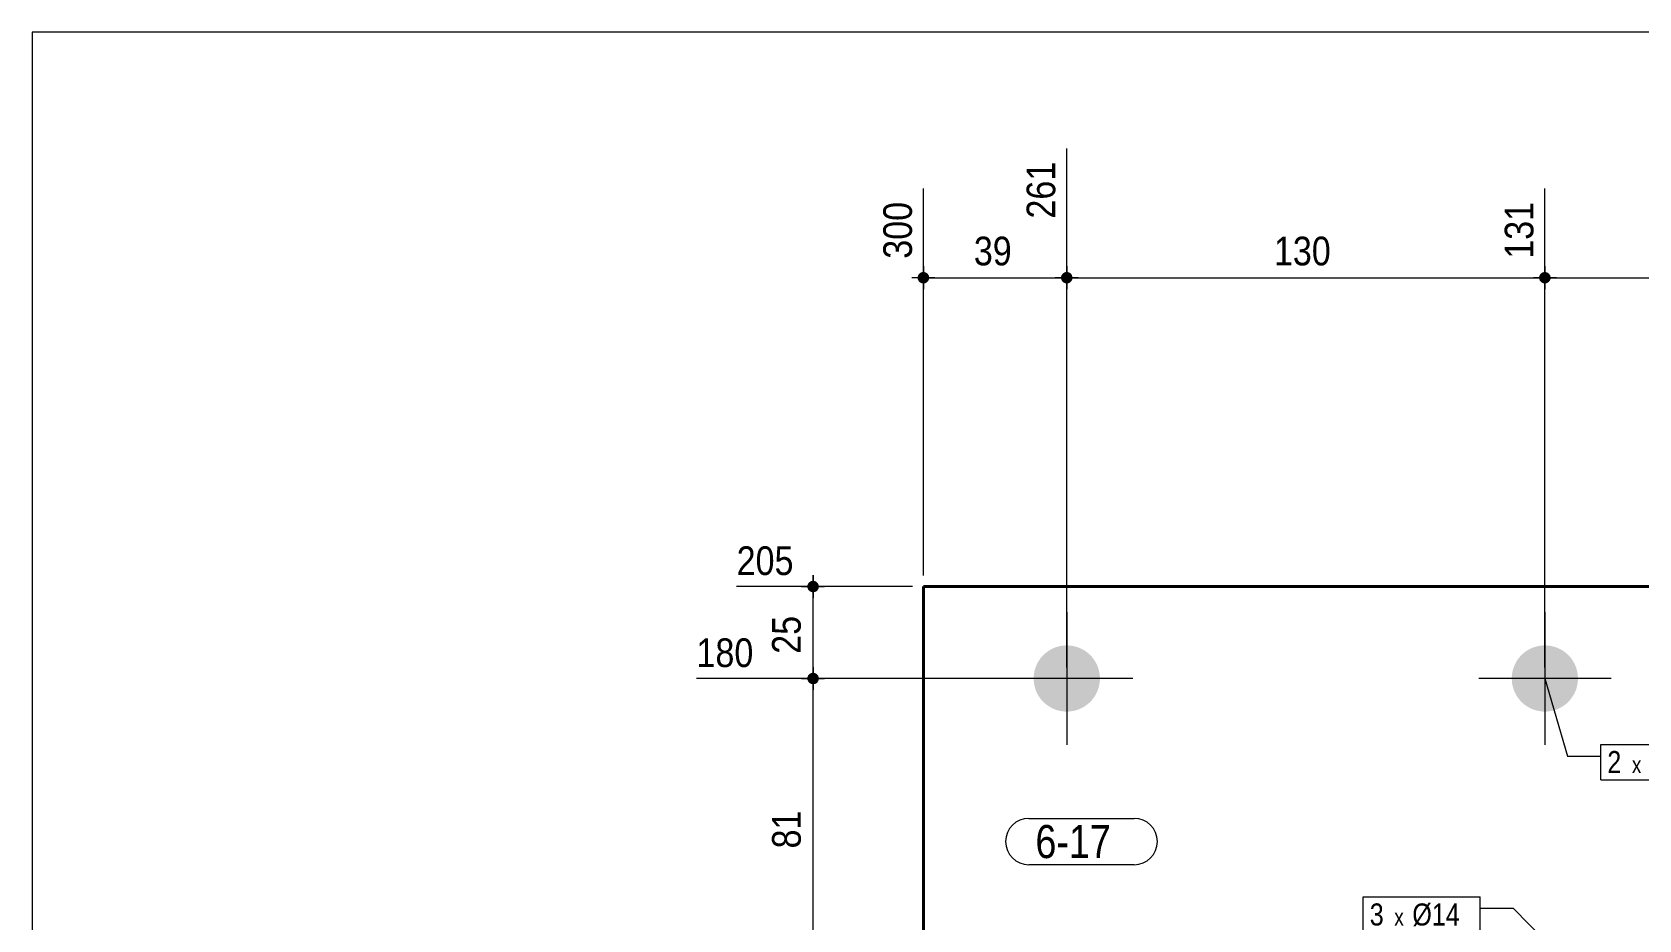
# Model space of a CAD drawing. Header units: millimetres. Extents: x 2 to 287, y 5 to 195.
# Drawn here: x 5 to 150.6, y 114.5 to 195 of the extents above; entities that cross this region are included whole.
import ezdxf

# ---------------------------------------------------------------- set-up
doc = ezdxf.new("R2010")
doc.units = ezdxf.units.MM
for name, color, linetype, lineweight in [('Boulon', 7, 'Continuous', 0), ('Cotation', 7, 'Continuous', 0), ('Désignation boulon', 3, 'Continuous', 0), ('Feuille dessin', 5, 'Continuous', 0), ('Piece', 2, 'Continuous', 0), ('Repère pièce', 3, 'Continuous', 0)]:
    doc.layers.add(name, color=color, linetype=linetype, lineweight=lineweight)
doc.styles.add('ARIAL', font='ARIAL.TTF')
doc.styles.add('COMIC_SANS_MS', font='COMIC.TTF')

# ---------------------------------------------------------------- blocks, each defined once
blk = doc.blocks.new('*A3')
at = {"layer": 'Boulon'}
for points in [[(98.86, 139.41), (98.93, 139.41), (99, 139.4), (99.08, 139.4), (99.15, 139.39), (99.22, 139.38), (99.3, 139.37), (99.37, 139.35), (99.44, 139.34), (99.51, 139.32), (99.58, 139.3), (99.65, 139.28), (99.72, 139.26), (99.79, 139.24), (99.86, 139.21), (99.93, 139.18), (100, 139.16), (100.07, 139.12), (100.13, 139.09), (100.2, 139.06), (100.26, 139.02), (100.33, 138.99), (100.39, 138.95), (100.45, 138.91), (100.51, 138.87), (100.57, 138.82), (100.63, 138.78), (100.69, 138.73), (100.74, 138.68), (100.8, 138.64), (100.85, 138.59), (100.91, 138.53), (100.96, 138.48), (101.01, 138.43), (101.06, 138.37), (101.1, 138.32), (101.15, 138.26), (101.19, 138.2), (101.24, 138.14), (101.28, 138.08), (101.32, 138.02), (101.36, 137.95), (101.39, 137.89), (101.43, 137.83), (101.46, 137.76), (101.5, 137.7), (101.53, 137.63), (101.56, 137.56), (101.58, 137.49), (101.61, 137.42), (101.63, 137.35), (101.65, 137.28), (101.68, 137.21), (101.69, 137.14), (101.71, 137.07), (101.73, 137), (101.74, 136.93), (101.75, 136.85), (101.76, 136.78), (101.77, 136.71), (101.78, 136.63), (101.78, 136.56), (101.78, 136.49), (101.78, 136.41), (101.78, 136.34), (101.78, 136.27), (101.78, 136.19), (101.77, 136.12), (101.76, 136.05), (101.75, 135.97), (101.74, 135.9), (101.73, 135.83), (101.71, 135.76), (101.69, 135.68), (101.68, 135.61), (101.65, 135.54), (101.63, 135.47), (101.61, 135.4), (101.58, 135.33), (101.56, 135.26), (101.53, 135.2), (101.5, 135.13), (101.46, 135.06), (101.43, 135), (101.39, 134.93), (101.36, 134.87), (101.32, 134.81), (101.28, 134.75), (101.24, 134.69), (101.19, 134.63), (101.15, 134.57), (101.1, 134.51), (101.06, 134.45), (101.01, 134.4), (100.96, 134.34), (100.91, 134.29), (100.85, 134.24), (100.8, 134.19), (100.74, 134.14), (100.69, 134.09), (100.63, 134.05), (100.57, 134), (100.51, 133.96), (100.45, 133.92), (100.39, 133.88), (100.33, 133.84), (100.26, 133.8), (100.2, 133.77), (100.13, 133.73), (100.07, 133.7), (100, 133.67), (99.93, 133.64), (99.86, 133.61), (99.79, 133.59), (99.72, 133.56), (99.65, 133.54), (99.58, 133.52), (99.51, 133.5), (99.44, 133.49), (99.37, 133.47), (99.3, 133.46), (99.22, 133.45), (99.15, 133.44), (99.08, 133.43), (99, 133.42), (98.93, 133.42), (98.86, 133.41), (98.78, 133.41), (98.71, 133.41), (98.64, 133.42), (98.56, 133.42), (98.49, 133.43), (98.42, 133.44), (98.34, 133.45), (98.27, 133.46), (98.2, 133.47), (98.13, 133.49), (98.05, 133.5), (97.98, 133.52), (97.91, 133.54), (97.84, 133.56), (97.77, 133.59), (97.7, 133.61), (97.64, 133.64), (97.57, 133.67), (97.5, 133.7), (97.43, 133.73), (97.37, 133.77), (97.31, 133.8), (97.24, 133.84), (97.18, 133.88), (97.12, 133.92), (97.06, 133.96), (97, 134), (96.94, 134.05), (96.88, 134.09), (96.82, 134.14), (96.77, 134.19), (96.72, 134.24), (96.66, 134.29), (96.61, 134.34), (96.56, 134.4), (96.51, 134.45), (96.46, 134.51), (96.42, 134.57), (96.37, 134.63), (96.33, 134.69), (96.29, 134.75), (96.25, 134.81), (96.21, 134.87), (96.17, 134.93), (96.14, 135), (96.1, 135.06), (96.07, 135.13), (96.04, 135.2), (96.01, 135.26), (95.98, 135.33), (95.96, 135.4), (95.94, 135.47), (95.91, 135.54), (95.89, 135.61), (95.87, 135.68), (95.86, 135.76), (95.84, 135.83), (95.83, 135.9), (95.82, 135.97), (95.81, 136.05), (95.8, 136.12), (95.79, 136.19), (95.79, 136.27), (95.78, 136.34), (95.78, 136.41), (95.78, 136.49), (95.79, 136.56), (95.79, 136.63), (95.8, 136.71), (95.81, 136.78), (95.82, 136.85), (95.83, 136.93), (95.84, 137), (95.86, 137.07), (95.87, 137.14), (95.89, 137.21), (95.91, 137.28), (95.94, 137.35), (95.96, 137.42), (95.98, 137.49), (96.01, 137.56), (96.04, 137.63), (96.07, 137.7), (96.1, 137.76), (96.14, 137.83), (96.17, 137.89), (96.21, 137.95), (96.25, 138.02), (96.29, 138.08), (96.33, 138.14), (96.37, 138.2), (96.42, 138.26), (96.46, 138.32), (96.51, 138.37), (96.56, 138.43), (96.61, 138.48), (96.66, 138.53), (96.72, 138.59), (96.77, 138.64), (96.82, 138.68), (96.88, 138.73), (96.94, 138.78), (97, 138.82), (97.06, 138.87), (97.12, 138.91), (97.18, 138.95), (97.24, 138.99), (97.31, 139.02), (97.37, 139.06), (97.43, 139.09), (97.5, 139.12), (97.57, 139.16), (97.64, 139.18), (97.7, 139.21), (97.77, 139.24), (97.84, 139.26), (97.91, 139.28), (97.98, 139.3), (98.05, 139.32), (98.13, 139.34), (98.2, 139.35), (98.27, 139.37), (98.34, 139.38), (98.42, 139.39), (98.49, 139.4), (98.56, 139.4), (98.64, 139.41), (98.71, 139.41), (98.78, 139.41)], [(142.19, 139.41), (142.26, 139.41), (142.34, 139.4), (142.41, 139.4), (142.48, 139.39), (142.56, 139.38), (142.63, 139.37), (142.7, 139.35), (142.77, 139.34), (142.85, 139.32), (142.92, 139.3), (142.99, 139.28), (143.06, 139.26), (143.13, 139.24), (143.2, 139.21), (143.27, 139.18), (143.33, 139.16), (143.4, 139.12), (143.47, 139.09), (143.53, 139.06), (143.6, 139.02), (143.66, 138.99), (143.72, 138.95), (143.78, 138.91), (143.84, 138.87), (143.9, 138.82), (143.96, 138.78), (144.02, 138.73), (144.08, 138.68), (144.13, 138.64), (144.19, 138.59), (144.24, 138.53), (144.29, 138.48), (144.34, 138.43), (144.39, 138.37), (144.44, 138.32), (144.48, 138.26), (144.53, 138.2), (144.57, 138.14), (144.61, 138.08), (144.65, 138.02), (144.69, 137.95), (144.73, 137.89), (144.76, 137.83), (144.8, 137.76), (144.83, 137.7), (144.86, 137.63), (144.89, 137.56), (144.92, 137.49), (144.94, 137.42), (144.97, 137.35), (144.99, 137.28), (145.01, 137.21), (145.03, 137.14), (145.04, 137.07), (145.06, 137), (145.07, 136.93), (145.08, 136.85), (145.09, 136.78), (145.1, 136.71), (145.11, 136.63), (145.11, 136.56), (145.12, 136.49), (145.12, 136.41), (145.12, 136.34), (145.11, 136.27), (145.11, 136.19), (145.1, 136.12), (145.09, 136.05), (145.08, 135.97), (145.07, 135.9), (145.06, 135.83), (145.04, 135.76), (145.03, 135.68), (145.01, 135.61), (144.99, 135.54), (144.97, 135.47), (144.94, 135.4), (144.92, 135.33), (144.89, 135.26), (144.86, 135.2), (144.83, 135.13), (144.8, 135.06), (144.76, 135), (144.73, 134.93), (144.69, 134.87), (144.65, 134.81), (144.61, 134.75), (144.57, 134.69), (144.53, 134.63), (144.48, 134.57), (144.44, 134.51), (144.39, 134.45), (144.34, 134.4), (144.29, 134.34), (144.24, 134.29), (144.19, 134.24), (144.13, 134.19), (144.08, 134.14), (144.02, 134.09), (143.96, 134.05), (143.9, 134), (143.84, 133.96), (143.78, 133.92), (143.72, 133.88), (143.66, 133.84), (143.6, 133.8), (143.53, 133.77), (143.47, 133.73), (143.4, 133.7), (143.33, 133.67), (143.27, 133.64), (143.2, 133.61), (143.13, 133.59), (143.06, 133.56), (142.99, 133.54), (142.92, 133.52), (142.85, 133.5), (142.77, 133.49), (142.7, 133.47), (142.63, 133.46), (142.56, 133.45), (142.48, 133.44), (142.41, 133.43), (142.34, 133.42), (142.26, 133.42), (142.19, 133.41), (142.12, 133.41), (142.04, 133.41), (141.97, 133.42), (141.9, 133.42), (141.82, 133.43), (141.75, 133.44), (141.68, 133.45), (141.6, 133.46), (141.53, 133.47), (141.46, 133.49), (141.39, 133.5), (141.32, 133.52), (141.25, 133.54), (141.18, 133.56), (141.11, 133.59), (141.04, 133.61), (140.97, 133.64), (140.9, 133.67), (140.83, 133.7), (140.77, 133.73), (140.7, 133.77), (140.64, 133.8), (140.57, 133.84), (140.51, 133.88), (140.45, 133.92), (140.39, 133.96), (140.33, 134), (140.27, 134.05), (140.21, 134.09), (140.16, 134.14), (140.1, 134.19), (140.05, 134.24), (140, 134.29), (139.94, 134.34), (139.89, 134.4), (139.85, 134.45), (139.8, 134.51), (139.75, 134.57), (139.71, 134.63), (139.66, 134.69), (139.62, 134.75), (139.58, 134.81), (139.54, 134.87), (139.51, 134.93), (139.47, 135), (139.44, 135.06), (139.41, 135.13), (139.37, 135.2), (139.35, 135.26), (139.32, 135.33), (139.29, 135.4), (139.27, 135.47), (139.25, 135.54), (139.23, 135.61), (139.21, 135.68), (139.19, 135.76), (139.17, 135.83), (139.16, 135.9), (139.15, 135.97), (139.14, 136.05), (139.13, 136.12), (139.13, 136.19), (139.12, 136.27), (139.12, 136.34), (139.12, 136.41), (139.12, 136.49), (139.12, 136.56), (139.13, 136.63), (139.13, 136.71), (139.14, 136.78), (139.15, 136.85), (139.16, 136.93), (139.17, 137), (139.19, 137.07), (139.21, 137.14), (139.23, 137.21), (139.25, 137.28), (139.27, 137.35), (139.29, 137.42), (139.32, 137.49), (139.35, 137.56), (139.37, 137.63), (139.41, 137.7), (139.44, 137.76), (139.47, 137.83), (139.51, 137.89), (139.54, 137.95), (139.58, 138.02), (139.62, 138.08), (139.66, 138.14), (139.71, 138.2), (139.75, 138.26), (139.8, 138.32), (139.85, 138.37), (139.89, 138.43), (139.94, 138.48), (140, 138.53), (140.05, 138.59), (140.1, 138.64), (140.16, 138.68), (140.21, 138.73), (140.27, 138.78), (140.33, 138.82), (140.39, 138.87), (140.45, 138.91), (140.51, 138.95), (140.57, 138.99), (140.64, 139.02), (140.7, 139.06), (140.77, 139.09), (140.83, 139.12), (140.9, 139.16), (140.97, 139.18), (141.04, 139.21), (141.11, 139.24), (141.18, 139.26), (141.25, 139.28), (141.32, 139.3), (141.39, 139.32), (141.46, 139.34), (141.53, 139.35), (141.6, 139.37), (141.68, 139.38), (141.75, 139.39), (141.82, 139.4), (141.9, 139.4), (141.97, 139.41), (142.04, 139.41), (142.12, 139.41)]]:
    blk.add_hatch(color=256, dxfattribs=at).paths.add_polyline_path(points, flags=17)
at = {"layer": 'Boulon', "linetype": 'Continuous', "lineweight": 0}
for p, q in [((98.78, 142.41), (98.78, 130.41)), ((142.12, 142.41), (142.12, 130.41)), ((104.78, 136.41), (92.78, 136.41)), ((148.12, 136.41), (136.12, 136.41))]:
    blk.add_line(p, q, dxfattribs=at)
blk = doc.blocks.new('*A4')
at = {"layer": 'Piece', "color": 2, "linetype": 'Continuous', "lineweight": 40}
for p, q in [((155.815652, 144.745906), (85.786853, 144.745906)), ((85.797066, 76.412573), (85.786853, 144.745906)), ((185.807493, 114.745906), (155.815652, 144.745906)), ((185.797066, 76.412573), (185.807493, 114.745906)), ((185.797066, 76.412573), (85.797066, 76.412573))]:
    blk.add_line(p, q, dxfattribs=at)
blk = doc.blocks.new('*A5')
at = {"layer": 'Feuille dessin', "linetype": 'Continuous', "lineweight": 0}
for p, q in [((282, 195), (5, 195)), ((5, 195), (5, 5))]:
    blk.add_line(p, q, dxfattribs=at)
blk = doc.blocks.new('*A18')
at = {"layer": 'Cotation'}
for points in [[(75.76, 135.89), (75.74, 135.9), (75.71, 135.9), (75.69, 135.9), (75.66, 135.91), (75.64, 135.91), (75.61, 135.92), (75.59, 135.93), (75.56, 135.94), (75.54, 135.95), (75.52, 135.97), (75.5, 135.98), (75.48, 135.99), (75.46, 136.01), (75.44, 136.03), (75.42, 136.04), (75.4, 136.06), (75.38, 136.08), (75.37, 136.1), (75.35, 136.12), (75.34, 136.15), (75.33, 136.17), (75.32, 136.19), (75.31, 136.21), (75.3, 136.24), (75.29, 136.26), (75.28, 136.29), (75.28, 136.31), (75.27, 136.34), (75.27, 136.36), (75.27, 136.39), (75.27, 136.41), (75.27, 136.44), (75.27, 136.46), (75.27, 136.49), (75.28, 136.51), (75.28, 136.54), (75.29, 136.56), (75.3, 136.59), (75.31, 136.61), (75.32, 136.63), (75.33, 136.66), (75.34, 136.68), (75.35, 136.7), (75.37, 136.72), (75.38, 136.74), (75.4, 136.76), (75.42, 136.78), (75.44, 136.8), (75.46, 136.81), (75.48, 136.83), (75.5, 136.84), (75.52, 136.86), (75.54, 136.87), (75.56, 136.88), (75.59, 136.89), (75.61, 136.9), (75.64, 136.91), (75.66, 136.92), (75.69, 136.92), (75.71, 136.93), (75.74, 136.93), (75.76, 136.93), (75.79, 136.93), (75.81, 136.93), (75.84, 136.93), (75.86, 136.93), (75.89, 136.92), (75.91, 136.92), (75.94, 136.91), (75.96, 136.9), (75.99, 136.89), (76.01, 136.88), (76.03, 136.87), (76.05, 136.86), (76.08, 136.84), (76.1, 136.83), (76.12, 136.81), (76.14, 136.8), (76.15, 136.78), (76.17, 136.76), (76.19, 136.74), (76.2, 136.72), (76.22, 136.7), (76.23, 136.68), (76.25, 136.66), (76.26, 136.63), (76.27, 136.61), (76.28, 136.59), (76.28, 136.56), (76.29, 136.54), (76.3, 136.51), (76.3, 136.49), (76.3, 136.46), (76.31, 136.44), (76.31, 136.41), (76.31, 136.39), (76.3, 136.36), (76.3, 136.34), (76.3, 136.31), (76.29, 136.29), (76.28, 136.26), (76.28, 136.24), (76.27, 136.21), (76.26, 136.19), (76.25, 136.17), (76.23, 136.15), (76.22, 136.12), (76.2, 136.1), (76.19, 136.08), (76.17, 136.06), (76.15, 136.04), (76.14, 136.03), (76.12, 136.01), (76.1, 135.99), (76.08, 135.98), (76.05, 135.97), (76.03, 135.95), (76.01, 135.94), (75.99, 135.93), (75.96, 135.92), (75.94, 135.91), (75.91, 135.91), (75.89, 135.9), (75.86, 135.9), (75.84, 135.9), (75.81, 135.89), (75.79, 135.89)], [(75.76, 108.94), (75.74, 108.94), (75.71, 108.95), (75.69, 108.95), (75.66, 108.96), (75.64, 108.96), (75.61, 108.97), (75.59, 108.98), (75.56, 108.99), (75.54, 109), (75.52, 109.02), (75.5, 109.03), (75.48, 109.04), (75.46, 109.06), (75.44, 109.08), (75.42, 109.09), (75.4, 109.11), (75.38, 109.13), (75.37, 109.15), (75.35, 109.17), (75.34, 109.19), (75.33, 109.22), (75.32, 109.24), (75.31, 109.26), (75.3, 109.29), (75.29, 109.31), (75.28, 109.34), (75.28, 109.36), (75.27, 109.39), (75.27, 109.41), (75.27, 109.44), (75.27, 109.46), (75.27, 109.49), (75.27, 109.51), (75.27, 109.54), (75.28, 109.56), (75.28, 109.59), (75.29, 109.61), (75.3, 109.64), (75.31, 109.66), (75.32, 109.68), (75.33, 109.71), (75.34, 109.73), (75.35, 109.75), (75.37, 109.77), (75.38, 109.79), (75.4, 109.81), (75.42, 109.83), (75.44, 109.85), (75.46, 109.86), (75.48, 109.88), (75.5, 109.89), (75.52, 109.91), (75.54, 109.92), (75.56, 109.93), (75.59, 109.94), (75.61, 109.95), (75.64, 109.96), (75.66, 109.97), (75.69, 109.97), (75.71, 109.98), (75.74, 109.98), (75.76, 109.98), (75.79, 109.98), (75.81, 109.98), (75.84, 109.98), (75.86, 109.98), (75.89, 109.97), (75.91, 109.97), (75.94, 109.96), (75.96, 109.95), (75.99, 109.94), (76.01, 109.93), (76.03, 109.92), (76.05, 109.91), (76.08, 109.89), (76.1, 109.88), (76.12, 109.86), (76.14, 109.85), (76.15, 109.83), (76.17, 109.81), (76.19, 109.79), (76.2, 109.77), (76.22, 109.75), (76.23, 109.73), (76.25, 109.71), (76.26, 109.68), (76.27, 109.66), (76.28, 109.64), (76.28, 109.61), (76.29, 109.59), (76.3, 109.56), (76.3, 109.54), (76.3, 109.51), (76.31, 109.49), (76.31, 109.46), (76.31, 109.44), (76.3, 109.41), (76.3, 109.39), (76.3, 109.36), (76.29, 109.34), (76.28, 109.31), (76.28, 109.29), (76.27, 109.26), (76.26, 109.24), (76.25, 109.22), (76.23, 109.19), (76.22, 109.17), (76.2, 109.15), (76.19, 109.13), (76.17, 109.11), (76.15, 109.09), (76.14, 109.08), (76.12, 109.06), (76.1, 109.04), (76.08, 109.03), (76.05, 109.02), (76.03, 109), (76.01, 108.99), (75.99, 108.98), (75.96, 108.97), (75.94, 108.96), (75.91, 108.96), (75.89, 108.95), (75.86, 108.95), (75.84, 108.94), (75.81, 108.94), (75.79, 108.94)]]:
    blk.add_hatch(color=256, dxfattribs=at).paths.add_polyline_path(points, flags=17)
at = {"layer": 'Cotation', "linetype": 'Continuous', "lineweight": 0}
for p, q in [((75.79, 137.45), (75.79, 135.37)), ((75.79, 136.41), (75.79, 137.45)), ((97.78, 136.41), (65.22, 136.41)), ((74.75, 136.41), (76.83, 136.41)), ((75.79, 109.46), (75.79, 136.41)), ((144.28, 109.46), (70.79, 109.46)), ((74.75, 109.46), (76.83, 109.46)), ((75.79, 110.5), (75.79, 108.42)), ((75.79, 109.46), (75.79, 108.42))]:
    blk.add_line(p, q, dxfattribs=at)
at = {"layer": 'Cotation'}
for p in [(75.79, 136.41), (75.79, 109.46)]:
    blk.add_point(p, dxfattribs=at)
at = {"layer": 'Cotation', "style": 'ARIAL', "width": 0.85}
blk.add_text('180', height=2.6, dxfattribs=at).set_placement((65.22, 137.45))
blk.add_text('81', height=2.6, rotation=90.0002, dxfattribs=at).set_placement((74.67, 121.01))
blk = doc.blocks.new('*A19')
at = {"layer": 'Cotation'}
for points in [[(75.76, 144.23), (75.74, 144.23), (75.71, 144.23), (75.69, 144.24), (75.66, 144.24), (75.64, 144.25), (75.61, 144.26), (75.59, 144.27), (75.56, 144.28), (75.54, 144.29), (75.52, 144.3), (75.5, 144.31), (75.48, 144.33), (75.46, 144.34), (75.44, 144.36), (75.42, 144.38), (75.4, 144.4), (75.38, 144.42), (75.37, 144.44), (75.35, 144.46), (75.34, 144.48), (75.33, 144.5), (75.32, 144.52), (75.31, 144.55), (75.3, 144.57), (75.29, 144.59), (75.28, 144.62), (75.28, 144.64), (75.27, 144.67), (75.27, 144.69), (75.27, 144.72), (75.27, 144.75), (75.27, 144.77), (75.27, 144.8), (75.27, 144.82), (75.28, 144.85), (75.28, 144.87), (75.29, 144.9), (75.3, 144.92), (75.31, 144.94), (75.32, 144.97), (75.33, 144.99), (75.34, 145.01), (75.35, 145.03), (75.37, 145.06), (75.38, 145.08), (75.4, 145.1), (75.42, 145.11), (75.44, 145.13), (75.46, 145.15), (75.48, 145.16), (75.5, 145.18), (75.52, 145.19), (75.54, 145.2), (75.56, 145.22), (75.59, 145.23), (75.61, 145.24), (75.64, 145.24), (75.66, 145.25), (75.69, 145.26), (75.71, 145.26), (75.74, 145.26), (75.76, 145.27), (75.79, 145.27), (75.81, 145.27), (75.84, 145.26), (75.86, 145.26), (75.89, 145.26), (75.91, 145.25), (75.94, 145.24), (75.96, 145.24), (75.99, 145.23), (76.01, 145.22), (76.03, 145.2), (76.05, 145.19), (76.08, 145.18), (76.1, 145.16), (76.12, 145.15), (76.14, 145.13), (76.15, 145.11), (76.17, 145.1), (76.19, 145.08), (76.2, 145.06), (76.22, 145.03), (76.23, 145.01), (76.25, 144.99), (76.26, 144.97), (76.27, 144.94), (76.28, 144.92), (76.28, 144.9), (76.29, 144.87), (76.3, 144.85), (76.3, 144.82), (76.3, 144.8), (76.31, 144.77), (76.31, 144.75), (76.31, 144.72), (76.3, 144.69), (76.3, 144.67), (76.3, 144.64), (76.29, 144.62), (76.28, 144.59), (76.28, 144.57), (76.27, 144.55), (76.26, 144.52), (76.25, 144.5), (76.23, 144.48), (76.22, 144.46), (76.2, 144.44), (76.19, 144.42), (76.17, 144.4), (76.15, 144.38), (76.14, 144.36), (76.12, 144.34), (76.1, 144.33), (76.08, 144.31), (76.05, 144.3), (76.03, 144.29), (76.01, 144.28), (75.99, 144.27), (75.96, 144.26), (75.94, 144.25), (75.91, 144.24), (75.89, 144.24), (75.86, 144.23), (75.84, 144.23), (75.81, 144.23), (75.79, 144.23)], [(75.76, 135.89), (75.74, 135.9), (75.71, 135.9), (75.69, 135.9), (75.66, 135.91), (75.64, 135.91), (75.61, 135.92), (75.59, 135.93), (75.56, 135.94), (75.54, 135.95), (75.52, 135.97), (75.5, 135.98), (75.48, 135.99), (75.46, 136.01), (75.44, 136.03), (75.42, 136.04), (75.4, 136.06), (75.38, 136.08), (75.37, 136.1), (75.35, 136.12), (75.34, 136.15), (75.33, 136.17), (75.32, 136.19), (75.31, 136.21), (75.3, 136.24), (75.29, 136.26), (75.28, 136.29), (75.28, 136.31), (75.27, 136.34), (75.27, 136.36), (75.27, 136.39), (75.27, 136.41), (75.27, 136.44), (75.27, 136.46), (75.27, 136.49), (75.28, 136.51), (75.28, 136.54), (75.29, 136.56), (75.3, 136.59), (75.31, 136.61), (75.32, 136.63), (75.33, 136.66), (75.34, 136.68), (75.35, 136.7), (75.37, 136.72), (75.38, 136.74), (75.4, 136.76), (75.42, 136.78), (75.44, 136.8), (75.46, 136.81), (75.48, 136.83), (75.5, 136.84), (75.52, 136.86), (75.54, 136.87), (75.56, 136.88), (75.59, 136.89), (75.61, 136.9), (75.64, 136.91), (75.66, 136.92), (75.69, 136.92), (75.71, 136.93), (75.74, 136.93), (75.76, 136.93), (75.79, 136.93), (75.81, 136.93), (75.84, 136.93), (75.86, 136.93), (75.89, 136.92), (75.91, 136.92), (75.94, 136.91), (75.96, 136.9), (75.99, 136.89), (76.01, 136.88), (76.03, 136.87), (76.05, 136.86), (76.08, 136.84), (76.1, 136.83), (76.12, 136.81), (76.14, 136.8), (76.15, 136.78), (76.17, 136.76), (76.19, 136.74), (76.2, 136.72), (76.22, 136.7), (76.23, 136.68), (76.25, 136.66), (76.26, 136.63), (76.27, 136.61), (76.28, 136.59), (76.28, 136.56), (76.29, 136.54), (76.3, 136.51), (76.3, 136.49), (76.3, 136.46), (76.31, 136.44), (76.31, 136.41), (76.31, 136.39), (76.3, 136.36), (76.3, 136.34), (76.3, 136.31), (76.29, 136.29), (76.28, 136.26), (76.28, 136.24), (76.27, 136.21), (76.26, 136.19), (76.25, 136.17), (76.23, 136.15), (76.22, 136.12), (76.2, 136.1), (76.19, 136.08), (76.17, 136.06), (76.15, 136.04), (76.14, 136.03), (76.12, 136.01), (76.1, 135.99), (76.08, 135.98), (76.05, 135.97), (76.03, 135.95), (76.01, 135.94), (75.99, 135.93), (75.96, 135.92), (75.94, 135.91), (75.91, 135.91), (75.89, 135.9), (75.86, 135.9), (75.84, 135.9), (75.81, 135.89), (75.79, 135.89)]]:
    blk.add_hatch(color=256, dxfattribs=at).paths.add_polyline_path(points, flags=17)
at = {"layer": 'Cotation', "linetype": 'Continuous', "lineweight": 0}
for p, q in [((75.79, 145.79), (75.79, 143.71)), ((75.79, 144.75), (75.79, 145.79)), ((84.79, 144.75), (68.86, 144.75)), ((74.75, 144.75), (76.83, 144.75)), ((75.79, 136.41), (75.79, 144.75)), ((75.79, 137.45), (75.79, 135.37)), ((97.78, 136.41), (65.22, 136.41)), ((74.75, 136.41), (76.83, 136.41)), ((75.79, 136.41), (75.79, 135.37))]:
    blk.add_line(p, q, dxfattribs=at)
at = {"layer": 'Cotation'}
for p in [(75.79, 144.75), (75.79, 136.41)]:
    blk.add_point(p, dxfattribs=at)
at = {"layer": 'Cotation', "style": 'ARIAL', "width": 0.85}
blk.add_text('205', height=2.6, dxfattribs=at).set_placement((68.86, 145.79))
blk.add_text('25', height=2.6, rotation=90.0002, dxfattribs=at).set_placement((74.67, 138.65))
blk = doc.blocks.new('*A21')
at = {"layer": 'Cotation'}
for points in [[(85.76, 172.22), (85.74, 172.22), (85.71, 172.22), (85.69, 172.23), (85.66, 172.23), (85.64, 172.24), (85.61, 172.25), (85.59, 172.26), (85.56, 172.27), (85.54, 172.28), (85.52, 172.29), (85.5, 172.31), (85.48, 172.32), (85.46, 172.34), (85.44, 172.35), (85.42, 172.37), (85.4, 172.39), (85.38, 172.41), (85.37, 172.43), (85.35, 172.45), (85.34, 172.47), (85.33, 172.49), (85.32, 172.52), (85.31, 172.54), (85.3, 172.56), (85.29, 172.59), (85.28, 172.61), (85.28, 172.64), (85.27, 172.66), (85.27, 172.69), (85.27, 172.71), (85.27, 172.74), (85.27, 172.76), (85.27, 172.79), (85.27, 172.82), (85.28, 172.84), (85.28, 172.87), (85.29, 172.89), (85.3, 172.91), (85.31, 172.94), (85.32, 172.96), (85.33, 172.98), (85.34, 173.01), (85.35, 173.03), (85.37, 173.05), (85.38, 173.07), (85.4, 173.09), (85.42, 173.11), (85.44, 173.12), (85.46, 173.14), (85.48, 173.16), (85.5, 173.17), (85.52, 173.18), (85.54, 173.2), (85.56, 173.21), (85.59, 173.22), (85.61, 173.23), (85.64, 173.24), (85.66, 173.24), (85.69, 173.25), (85.71, 173.25), (85.74, 173.26), (85.76, 173.26), (85.79, 173.26), (85.81, 173.26), (85.84, 173.26), (85.86, 173.25), (85.89, 173.25), (85.91, 173.24), (85.94, 173.24), (85.96, 173.23), (85.99, 173.22), (86.01, 173.21), (86.03, 173.2), (86.05, 173.18), (86.08, 173.17), (86.1, 173.16), (86.12, 173.14), (86.14, 173.12), (86.15, 173.11), (86.17, 173.09), (86.19, 173.07), (86.2, 173.05), (86.22, 173.03), (86.23, 173.01), (86.25, 172.98), (86.26, 172.96), (86.27, 172.94), (86.28, 172.91), (86.28, 172.89), (86.29, 172.87), (86.3, 172.84), (86.3, 172.82), (86.3, 172.79), (86.31, 172.76), (86.31, 172.74), (86.31, 172.71), (86.3, 172.69), (86.3, 172.66), (86.3, 172.64), (86.29, 172.61), (86.28, 172.59), (86.28, 172.56), (86.27, 172.54), (86.26, 172.52), (86.25, 172.49), (86.23, 172.47), (86.22, 172.45), (86.2, 172.43), (86.19, 172.41), (86.17, 172.39), (86.15, 172.37), (86.14, 172.35), (86.12, 172.34), (86.1, 172.32), (86.08, 172.31), (86.05, 172.29), (86.03, 172.28), (86.01, 172.27), (85.99, 172.26), (85.96, 172.25), (85.94, 172.24), (85.91, 172.23), (85.89, 172.23), (85.86, 172.22), (85.84, 172.22), (85.81, 172.22), (85.79, 172.22)], [(98.76, 172.22), (98.73, 172.22), (98.71, 172.22), (98.68, 172.23), (98.66, 172.23), (98.63, 172.24), (98.61, 172.25), (98.58, 172.26), (98.56, 172.27), (98.54, 172.28), (98.52, 172.29), (98.49, 172.31), (98.47, 172.32), (98.45, 172.34), (98.43, 172.35), (98.42, 172.37), (98.4, 172.39), (98.38, 172.41), (98.37, 172.43), (98.35, 172.45), (98.34, 172.47), (98.33, 172.49), (98.31, 172.52), (98.3, 172.54), (98.29, 172.56), (98.29, 172.59), (98.28, 172.61), (98.27, 172.64), (98.27, 172.66), (98.27, 172.69), (98.26, 172.71), (98.26, 172.74), (98.26, 172.76), (98.27, 172.79), (98.27, 172.82), (98.27, 172.84), (98.28, 172.87), (98.29, 172.89), (98.29, 172.91), (98.3, 172.94), (98.31, 172.96), (98.33, 172.98), (98.34, 173.01), (98.35, 173.03), (98.37, 173.05), (98.38, 173.07), (98.4, 173.09), (98.42, 173.11), (98.43, 173.12), (98.45, 173.14), (98.47, 173.16), (98.49, 173.17), (98.52, 173.18), (98.54, 173.2), (98.56, 173.21), (98.58, 173.22), (98.61, 173.23), (98.63, 173.24), (98.66, 173.24), (98.68, 173.25), (98.71, 173.25), (98.73, 173.26), (98.76, 173.26), (98.78, 173.26), (98.81, 173.26), (98.83, 173.26), (98.86, 173.25), (98.89, 173.25), (98.91, 173.24), (98.93, 173.24), (98.96, 173.23), (98.98, 173.22), (99.01, 173.21), (99.03, 173.2), (99.05, 173.18), (99.07, 173.17), (99.09, 173.16), (99.11, 173.14), (99.13, 173.12), (99.15, 173.11), (99.17, 173.09), (99.19, 173.07), (99.2, 173.05), (99.22, 173.03), (99.23, 173.01), (99.24, 172.98), (99.25, 172.96), (99.26, 172.94), (99.27, 172.91), (99.28, 172.89), (99.29, 172.87), (99.29, 172.84), (99.3, 172.82), (99.3, 172.79), (99.3, 172.76), (99.3, 172.74), (99.3, 172.71), (99.3, 172.69), (99.3, 172.66), (99.29, 172.64), (99.29, 172.61), (99.28, 172.59), (99.27, 172.56), (99.26, 172.54), (99.25, 172.52), (99.24, 172.49), (99.23, 172.47), (99.22, 172.45), (99.2, 172.43), (99.19, 172.41), (99.17, 172.39), (99.15, 172.37), (99.13, 172.35), (99.11, 172.34), (99.09, 172.32), (99.07, 172.31), (99.05, 172.29), (99.03, 172.28), (99.01, 172.27), (98.98, 172.26), (98.96, 172.25), (98.93, 172.24), (98.91, 172.23), (98.89, 172.23), (98.86, 172.22), (98.83, 172.22), (98.81, 172.22), (98.78, 172.22)]]:
    blk.add_hatch(color=256, dxfattribs=at).paths.add_polyline_path(points, flags=17)
at = {"layer": 'Cotation', "linetype": 'Continuous', "lineweight": 0}
for p, q in [((98.78, 137.41), (98.78, 184.46)), ((85.79, 145.75), (85.79, 180.82)), ((85.79, 173.78), (85.79, 171.7)), ((98.78, 173.78), (98.78, 171.7)), ((86.83, 172.74), (84.75, 172.74)), ((85.79, 172.74), (84.75, 172.74)), ((85.79, 172.74), (98.78, 172.74)), ((99.82, 172.74), (97.74, 172.74)), ((98.78, 172.74), (99.82, 172.74))]:
    blk.add_line(p, q, dxfattribs=at)
at = {"layer": 'Cotation'}
for p in [(85.79, 172.74), (98.78, 172.74)]:
    blk.add_point(p, dxfattribs=at)
at = {"layer": 'Cotation', "style": 'ARIAL', "width": 0.85}
for s, p in [('261', (97.74, 178.1)), ('300', (84.75, 174.46))]:
    blk.add_text(s, height=2.6, rotation=90.0002, dxfattribs=at).set_placement(p)
blk.add_text('39', height=2.6, dxfattribs=at).set_placement((90.36, 173.86))
blk = doc.blocks.new('*A22')
at = {"layer": 'Cotation'}
for points in [[(98.76, 172.22), (98.73, 172.22), (98.71, 172.22), (98.68, 172.23), (98.66, 172.23), (98.63, 172.24), (98.61, 172.25), (98.58, 172.26), (98.56, 172.27), (98.54, 172.28), (98.52, 172.29), (98.49, 172.31), (98.47, 172.32), (98.45, 172.34), (98.43, 172.35), (98.42, 172.37), (98.4, 172.39), (98.38, 172.41), (98.37, 172.43), (98.35, 172.45), (98.34, 172.47), (98.33, 172.49), (98.31, 172.52), (98.3, 172.54), (98.29, 172.56), (98.29, 172.59), (98.28, 172.61), (98.27, 172.64), (98.27, 172.66), (98.27, 172.69), (98.26, 172.71), (98.26, 172.74), (98.26, 172.76), (98.27, 172.79), (98.27, 172.82), (98.27, 172.84), (98.28, 172.87), (98.29, 172.89), (98.29, 172.91), (98.3, 172.94), (98.31, 172.96), (98.33, 172.98), (98.34, 173.01), (98.35, 173.03), (98.37, 173.05), (98.38, 173.07), (98.4, 173.09), (98.42, 173.11), (98.43, 173.12), (98.45, 173.14), (98.47, 173.16), (98.49, 173.17), (98.52, 173.18), (98.54, 173.2), (98.56, 173.21), (98.58, 173.22), (98.61, 173.23), (98.63, 173.24), (98.66, 173.24), (98.68, 173.25), (98.71, 173.25), (98.73, 173.26), (98.76, 173.26), (98.78, 173.26), (98.81, 173.26), (98.83, 173.26), (98.86, 173.25), (98.89, 173.25), (98.91, 173.24), (98.93, 173.24), (98.96, 173.23), (98.98, 173.22), (99.01, 173.21), (99.03, 173.2), (99.05, 173.18), (99.07, 173.17), (99.09, 173.16), (99.11, 173.14), (99.13, 173.12), (99.15, 173.11), (99.17, 173.09), (99.19, 173.07), (99.2, 173.05), (99.22, 173.03), (99.23, 173.01), (99.24, 172.98), (99.25, 172.96), (99.26, 172.94), (99.27, 172.91), (99.28, 172.89), (99.29, 172.87), (99.29, 172.84), (99.3, 172.82), (99.3, 172.79), (99.3, 172.76), (99.3, 172.74), (99.3, 172.71), (99.3, 172.69), (99.3, 172.66), (99.29, 172.64), (99.29, 172.61), (99.28, 172.59), (99.27, 172.56), (99.26, 172.54), (99.25, 172.52), (99.24, 172.49), (99.23, 172.47), (99.22, 172.45), (99.2, 172.43), (99.19, 172.41), (99.17, 172.39), (99.15, 172.37), (99.13, 172.35), (99.11, 172.34), (99.09, 172.32), (99.07, 172.31), (99.05, 172.29), (99.03, 172.28), (99.01, 172.27), (98.98, 172.26), (98.96, 172.25), (98.93, 172.24), (98.91, 172.23), (98.89, 172.23), (98.86, 172.22), (98.83, 172.22), (98.81, 172.22), (98.78, 172.22)], [(142.09, 172.22), (142.07, 172.22), (142.04, 172.22), (142.02, 172.23), (141.99, 172.23), (141.97, 172.24), (141.94, 172.25), (141.92, 172.26), (141.89, 172.27), (141.87, 172.28), (141.85, 172.29), (141.83, 172.31), (141.81, 172.32), (141.79, 172.34), (141.77, 172.35), (141.75, 172.37), (141.73, 172.39), (141.72, 172.41), (141.7, 172.43), (141.68, 172.45), (141.67, 172.47), (141.66, 172.49), (141.65, 172.52), (141.64, 172.54), (141.63, 172.56), (141.62, 172.59), (141.61, 172.61), (141.61, 172.64), (141.6, 172.66), (141.6, 172.69), (141.6, 172.71), (141.6, 172.74), (141.6, 172.76), (141.6, 172.79), (141.6, 172.82), (141.61, 172.84), (141.61, 172.87), (141.62, 172.89), (141.63, 172.91), (141.64, 172.94), (141.65, 172.96), (141.66, 172.98), (141.67, 173.01), (141.68, 173.03), (141.7, 173.05), (141.72, 173.07), (141.73, 173.09), (141.75, 173.11), (141.77, 173.12), (141.79, 173.14), (141.81, 173.16), (141.83, 173.17), (141.85, 173.18), (141.87, 173.2), (141.89, 173.21), (141.92, 173.22), (141.94, 173.23), (141.97, 173.24), (141.99, 173.24), (142.02, 173.25), (142.04, 173.25), (142.07, 173.26), (142.09, 173.26), (142.12, 173.26), (142.14, 173.26), (142.17, 173.26), (142.19, 173.25), (142.22, 173.25), (142.24, 173.24), (142.27, 173.24), (142.29, 173.23), (142.32, 173.22), (142.34, 173.21), (142.36, 173.2), (142.38, 173.18), (142.41, 173.17), (142.43, 173.16), (142.45, 173.14), (142.47, 173.12), (142.48, 173.11), (142.5, 173.09), (142.52, 173.07), (142.53, 173.05), (142.55, 173.03), (142.56, 173.01), (142.58, 172.98), (142.59, 172.96), (142.6, 172.94), (142.61, 172.91), (142.61, 172.89), (142.62, 172.87), (142.63, 172.84), (142.63, 172.82), (142.63, 172.79), (142.64, 172.76), (142.64, 172.74), (142.64, 172.71), (142.63, 172.69), (142.63, 172.66), (142.63, 172.64), (142.62, 172.61), (142.61, 172.59), (142.61, 172.56), (142.6, 172.54), (142.59, 172.52), (142.58, 172.49), (142.56, 172.47), (142.55, 172.45), (142.53, 172.43), (142.52, 172.41), (142.5, 172.39), (142.48, 172.37), (142.47, 172.35), (142.45, 172.34), (142.43, 172.32), (142.41, 172.31), (142.38, 172.29), (142.36, 172.28), (142.34, 172.27), (142.32, 172.26), (142.29, 172.25), (142.27, 172.24), (142.24, 172.23), (142.22, 172.23), (142.19, 172.22), (142.17, 172.22), (142.14, 172.22), (142.12, 172.22)]]:
    blk.add_hatch(color=256, dxfattribs=at).paths.add_polyline_path(points, flags=17)
at = {"layer": 'Cotation', "linetype": 'Continuous', "lineweight": 0}
for p, q in [((98.78, 137.41), (98.78, 184.46)), ((142.12, 137.41), (142.12, 180.82)), ((98.78, 173.78), (98.78, 171.7)), ((142.12, 173.78), (142.12, 171.7)), ((99.82, 172.74), (97.74, 172.74)), ((98.78, 172.74), (97.74, 172.74)), ((98.78, 172.74), (142.12, 172.74)), ((143.16, 172.74), (141.08, 172.74)), ((142.12, 172.74), (143.16, 172.74))]:
    blk.add_line(p, q, dxfattribs=at)
at = {"layer": 'Cotation'}
for p in [(98.78, 172.74), (142.12, 172.74)]:
    blk.add_point(p, dxfattribs=at)
at = {"layer": 'Cotation', "style": 'ARIAL', "width": 0.85}
blk.add_text('131', height=2.6, rotation=90.0002, dxfattribs=at).set_placement((141.08, 174.46))
blk.add_text('130', height=2.6, dxfattribs=at).set_placement((117.56, 173.86))
blk = doc.blocks.new('*A23')
at = {"layer": 'Cotation'}
for points in [[(142.09, 172.22), (142.07, 172.22), (142.04, 172.22), (142.02, 172.23), (141.99, 172.23), (141.97, 172.24), (141.94, 172.25), (141.92, 172.26), (141.89, 172.27), (141.87, 172.28), (141.85, 172.29), (141.83, 172.31), (141.81, 172.32), (141.79, 172.34), (141.77, 172.35), (141.75, 172.37), (141.73, 172.39), (141.72, 172.41), (141.7, 172.43), (141.68, 172.45), (141.67, 172.47), (141.66, 172.49), (141.65, 172.52), (141.64, 172.54), (141.63, 172.56), (141.62, 172.59), (141.61, 172.61), (141.61, 172.64), (141.6, 172.66), (141.6, 172.69), (141.6, 172.71), (141.6, 172.74), (141.6, 172.76), (141.6, 172.79), (141.6, 172.82), (141.61, 172.84), (141.61, 172.87), (141.62, 172.89), (141.63, 172.91), (141.64, 172.94), (141.65, 172.96), (141.66, 172.98), (141.67, 173.01), (141.68, 173.03), (141.7, 173.05), (141.72, 173.07), (141.73, 173.09), (141.75, 173.11), (141.77, 173.12), (141.79, 173.14), (141.81, 173.16), (141.83, 173.17), (141.85, 173.18), (141.87, 173.2), (141.89, 173.21), (141.92, 173.22), (141.94, 173.23), (141.97, 173.24), (141.99, 173.24), (142.02, 173.25), (142.04, 173.25), (142.07, 173.26), (142.09, 173.26), (142.12, 173.26), (142.14, 173.26), (142.17, 173.26), (142.19, 173.25), (142.22, 173.25), (142.24, 173.24), (142.27, 173.24), (142.29, 173.23), (142.32, 173.22), (142.34, 173.21), (142.36, 173.2), (142.38, 173.18), (142.41, 173.17), (142.43, 173.16), (142.45, 173.14), (142.47, 173.12), (142.48, 173.11), (142.5, 173.09), (142.52, 173.07), (142.53, 173.05), (142.55, 173.03), (142.56, 173.01), (142.58, 172.98), (142.59, 172.96), (142.6, 172.94), (142.61, 172.91), (142.61, 172.89), (142.62, 172.87), (142.63, 172.84), (142.63, 172.82), (142.63, 172.79), (142.64, 172.76), (142.64, 172.74), (142.64, 172.71), (142.63, 172.69), (142.63, 172.66), (142.63, 172.64), (142.62, 172.61), (142.61, 172.59), (142.61, 172.56), (142.6, 172.54), (142.59, 172.52), (142.58, 172.49), (142.56, 172.47), (142.55, 172.45), (142.53, 172.43), (142.52, 172.41), (142.5, 172.39), (142.48, 172.37), (142.47, 172.35), (142.45, 172.34), (142.43, 172.32), (142.41, 172.31), (142.38, 172.29), (142.36, 172.28), (142.34, 172.27), (142.32, 172.26), (142.29, 172.25), (142.27, 172.24), (142.24, 172.23), (142.22, 172.23), (142.19, 172.22), (142.17, 172.22), (142.14, 172.22), (142.12, 172.22)], [(185.78, 172.22), (185.76, 172.22), (185.73, 172.22), (185.71, 172.23), (185.68, 172.23), (185.66, 172.24), (185.63, 172.25), (185.61, 172.26), (185.59, 172.27), (185.56, 172.28), (185.54, 172.29), (185.52, 172.31), (185.5, 172.32), (185.48, 172.34), (185.46, 172.35), (185.44, 172.37), (185.42, 172.39), (185.41, 172.41), (185.39, 172.43), (185.38, 172.45), (185.36, 172.47), (185.35, 172.49), (185.34, 172.52), (185.33, 172.54), (185.32, 172.56), (185.31, 172.59), (185.3, 172.61), (185.3, 172.64), (185.29, 172.66), (185.29, 172.69), (185.29, 172.71), (185.29, 172.74), (185.29, 172.76), (185.29, 172.79), (185.29, 172.82), (185.3, 172.84), (185.3, 172.87), (185.31, 172.89), (185.32, 172.91), (185.33, 172.94), (185.34, 172.96), (185.35, 172.98), (185.36, 173.01), (185.38, 173.03), (185.39, 173.05), (185.41, 173.07), (185.42, 173.09), (185.44, 173.11), (185.46, 173.12), (185.48, 173.14), (185.5, 173.16), (185.52, 173.17), (185.54, 173.18), (185.56, 173.2), (185.59, 173.21), (185.61, 173.22), (185.63, 173.23), (185.66, 173.24), (185.68, 173.24), (185.71, 173.25), (185.73, 173.25), (185.76, 173.26), (185.78, 173.26), (185.81, 173.26), (185.83, 173.26), (185.86, 173.26), (185.88, 173.25), (185.91, 173.25), (185.93, 173.24), (185.96, 173.24), (185.98, 173.23), (186.01, 173.22), (186.03, 173.21), (186.05, 173.2), (186.07, 173.18), (186.1, 173.17), (186.12, 173.16), (186.14, 173.14), (186.16, 173.12), (186.18, 173.11), (186.19, 173.09), (186.21, 173.07), (186.23, 173.05), (186.24, 173.03), (186.25, 173.01), (186.27, 172.98), (186.28, 172.96), (186.29, 172.94), (186.3, 172.91), (186.31, 172.89), (186.31, 172.87), (186.32, 172.84), (186.32, 172.82), (186.32, 172.79), (186.33, 172.76), (186.33, 172.74), (186.33, 172.71), (186.32, 172.69), (186.32, 172.66), (186.32, 172.64), (186.31, 172.61), (186.31, 172.59), (186.3, 172.56), (186.29, 172.54), (186.28, 172.52), (186.27, 172.49), (186.25, 172.47), (186.24, 172.45), (186.23, 172.43), (186.21, 172.41), (186.19, 172.39), (186.18, 172.37), (186.16, 172.35), (186.14, 172.34), (186.12, 172.32), (186.1, 172.31), (186.07, 172.29), (186.05, 172.28), (186.03, 172.27), (186.01, 172.26), (185.98, 172.25), (185.96, 172.24), (185.93, 172.23), (185.91, 172.23), (185.88, 172.22), (185.86, 172.22), (185.83, 172.22), (185.81, 172.22)]]:
    blk.add_hatch(color=256, dxfattribs=at).paths.add_polyline_path(points, flags=17)
at = {"layer": 'Cotation', "linetype": 'Continuous', "lineweight": 0}
for p, q in [((142.12, 137.41), (142.12, 180.82)), ((185.81, 115.75), (185.81, 175.81)), ((142.12, 173.78), (142.12, 171.7)), ((185.81, 173.78), (185.81, 171.7)), ((143.16, 172.74), (141.08, 172.74)), ((142.12, 172.74), (141.08, 172.74)), ((142.12, 172.74), (185.81, 172.74)), ((186.85, 172.74), (184.77, 172.74)), ((185.81, 172.74), (186.85, 172.74))]:
    blk.add_line(p, q, dxfattribs=at)
at = {"layer": 'Cotation'}
for p in [(142.12, 172.74), (185.81, 172.74)]:
    blk.add_point(p, dxfattribs=at)
at = {"layer": 'Cotation', "style": 'ARIAL', "width": 0.85}
blk.add_text('131', height=2.6, dxfattribs=at).set_placement((161.07, 173.86))
blk.add_text('0', height=2.6, rotation=90.0002, dxfattribs=at).set_placement((184.77, 173.88))
blk = doc.blocks.new('*A29')
at = {"layer": 'Désignation boulon', "linetype": 'Continuous', "lineweight": 0}
for p, q in [((125.64689, 116.621611), (136.262515, 116.621611)), ((125.64689, 113.421611), (125.64689, 116.621611)), ((136.262515, 113.421611), (136.262515, 116.621611)), ((139.262515, 115.554945), (136.262515, 115.554945)), ((145.280643, 109.461476), (139.262515, 115.554945)), ((125.64689, 113.421611), (136.262515, 113.421611))]:
    blk.add_line(p, q, dxfattribs=at)
at = {"layer": 'Désignation boulon', "style": 'COMIC_SANS_MS', "width": 0.85}
for s, height, p in [('3', 2, (126.24689, 114.021611)), ('x', 1.5, (128.474819, 114.021611)), ('Ø14', 2, (130.105483, 114.021611))]:
    blk.add_text(s, height=height, dxfattribs=at).set_placement(p)
blk = doc.blocks.new('*A31')
at = {"layer": 'Désignation boulon', "linetype": 'Continuous', "lineweight": 0}
for p, q in [((142.117099, 136.412573), (144.183054, 129.370677)), ((147.183054, 130.437344), (157.798679, 130.437344)), ((147.183054, 127.237344), (147.183054, 130.437344)), ((157.798679, 127.237344), (157.798679, 130.437344)), ((144.183054, 129.370677), (147.183054, 129.370677)), ((147.183054, 127.237344), (157.798679, 127.237344))]:
    blk.add_line(p, q, dxfattribs=at)
at = {"layer": 'Désignation boulon', "style": 'COMIC_SANS_MS', "width": 0.85}
for s, height, p in [('2', 2, (147.783054, 127.837344)), ('Ø18', 2, (151.641648, 127.837344)), ('x', 1.5, (150.010984, 127.837344))]:
    blk.add_text(s, height=height, dxfattribs=at).set_placement(p)
blk = doc.blocks.new('*A32')
at = {"layer": 'Repère pièce', "linetype": 'Continuous', "lineweight": 0}
for p, q in [((95.343051, 123.73409), (104.892661, 123.73409)), ((104.892661, 119.53409), (95.343051, 119.53409))]:
    blk.add_line(p, q, dxfattribs=at)
for centre, start, end in [((95.343051, 121.63409), 90, 270), ((104.892661, 121.63409), 270, 90)]:
    blk.add_arc(centre, 2.1, start, end, dxfattribs=at)
at = {"layer": 'Repère pièce', "style": 'COMIC_SANS_MS', "width": 0.85}
blk.add_text('6-17', height=3, dxfattribs=at).set_placement((95.943051, 120.13409))

msp = doc.modelspace()

# ---------------------------------------------------------------- block references
at = {"lineweight": 0}
for name in ['*A5', '*A21', '*A22', '*A23', '*A19', '*A4', '*A3', '*A18', '*A31', '*A32', '*A29']:
    msp.add_blockref(name, (0, 0), dxfattribs=at)

doc.saveas('drawing.dxf')
